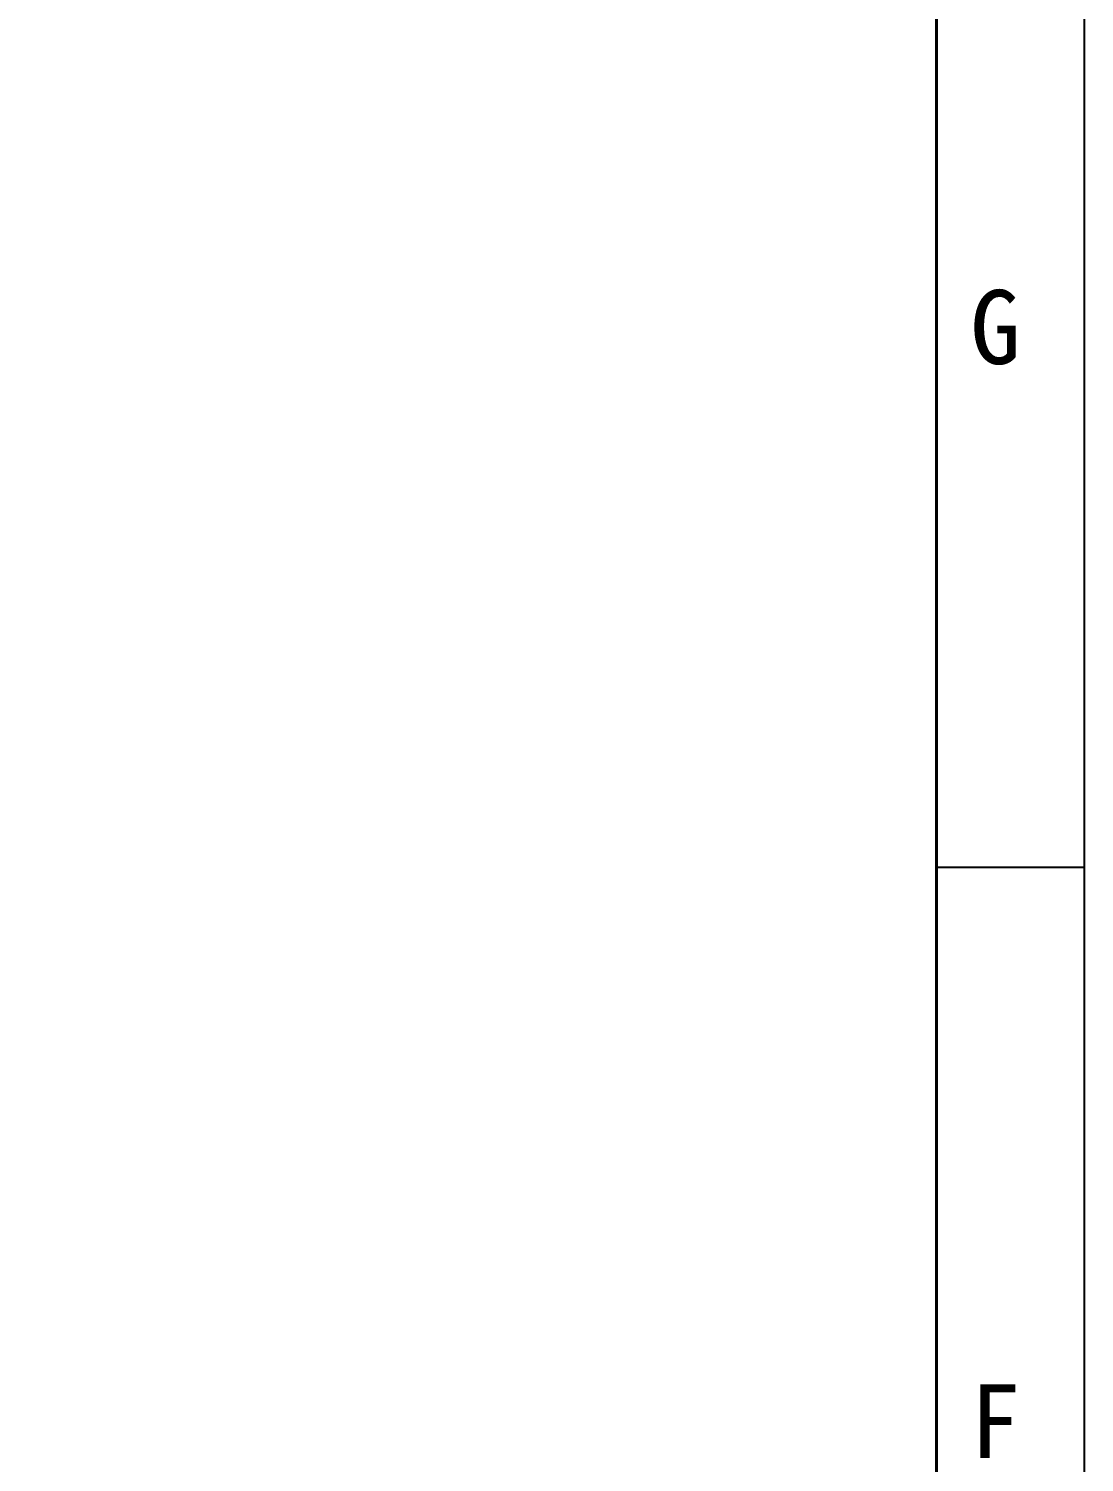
# Model space of a CAD drawing. Header units: millimetres. Extents: x 0 to 87554, y -20854 to 20404.
# Drawn here: x 25238 to 27583, y -7563 to -4379 of the extents above; entities that cross this region are included whole.
import ezdxf

# ---------------------------------------------------------------- set-up
doc = ezdxf.new("R2010")
doc.units = ezdxf.units.MM
doc.layers.get('0').update_dxf_attribs({"lineweight": 15})
doc.layers.add('FORM', color=7, linetype='Continuous')
doc.styles.add('KEHUA', font='STFANGSO.TTF')

# ---------------------------------------------------------------- blocks, each defined once
blk = doc.blocks.new('WET5Y56YRFTWEDFWRW536T4TE4RWEFWE')
at = {"layer": 'FORM', "color": 4}
blk.add_line((178203.8, -41387.8), (177875.4, -41387.8), dxfattribs=at)
at = {"layer": 'FORM', "color": 6}
blk.add_lwpolyline([(150620.8, -36495.1), (178203.8, -36495.1), (178203.8, -56000.2), (150620.8, -56000.2)], close=True, dxfattribs=at)
at = {"layer": 'FORM', "color": 8, "lineweight": 40}
blk.add_lwpolyline([(150949.1, -55671.9), (177875.4, -55671.9), (177875.4, -36823.5), (150949.1, -36823.5)], close=True, dxfattribs=at)
at = {"layer": 'FORM', "color": 4, "style": 'KEHUA'}
for s, p in [('G', (177950.3, -40269.8)), ('F', (177950.3, -42699.7))]:
    blk.add_text(s, height=164.2, dxfattribs=at).set_placement(p)

msp = doc.modelspace()

# ---------------------------------------------------------------- block references
at = {"lineweight": -3}
msp.add_blockref('WET5Y56YRFTWEDFWRW536T4TE4RWEFWE', (-150620.774, 35145.742), dxfattribs=at)

doc.saveas('drawing.dxf')
